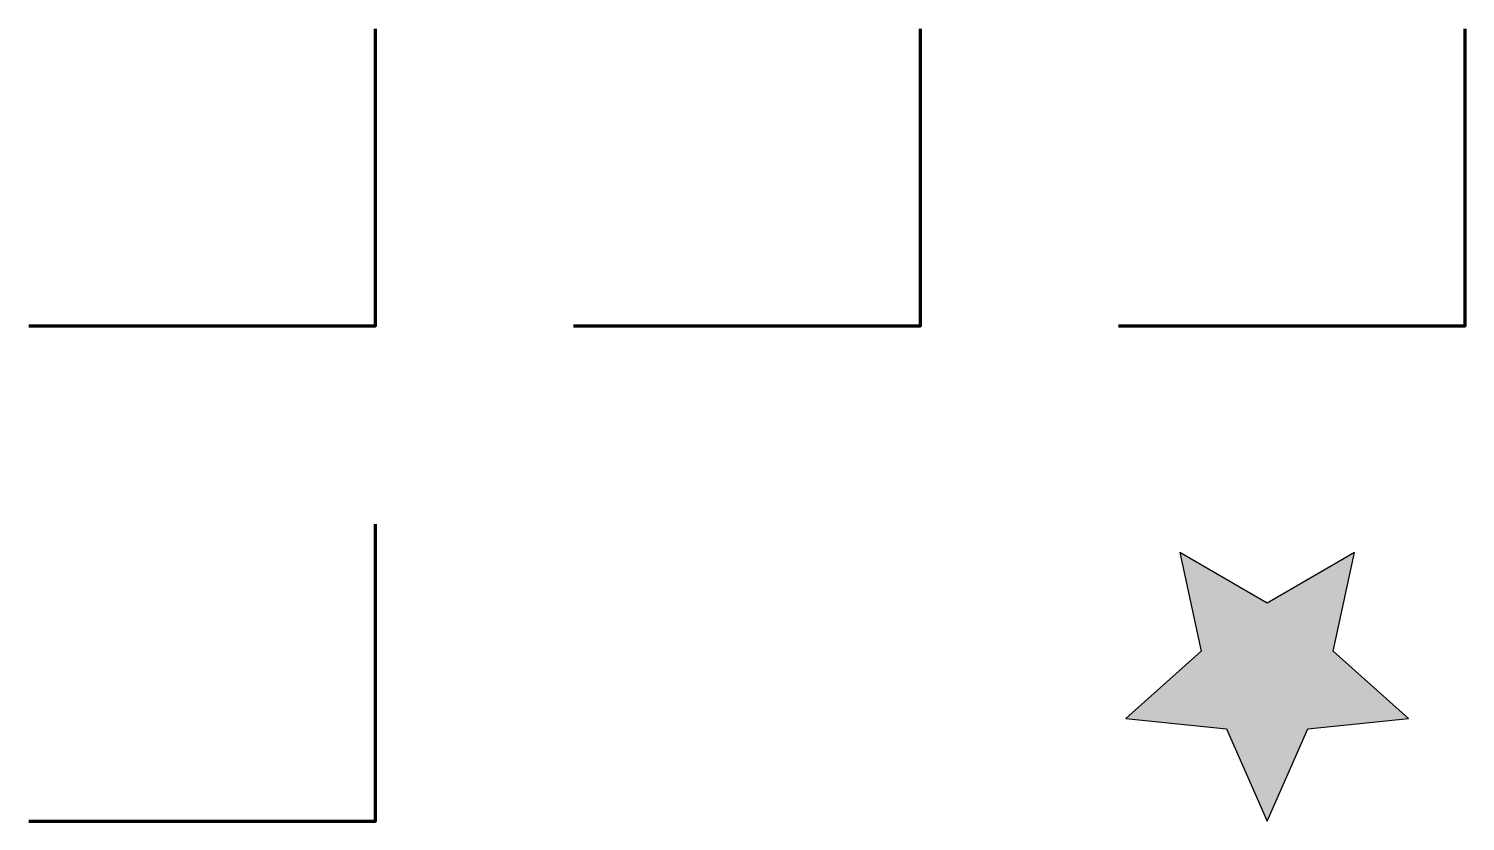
# Model space of a CAD drawing. Header units: millimetres. Extents: x 10 to 155, y 10 to 90.
import ezdxf

# ---------------------------------------------------------------- set-up
doc = ezdxf.new("R2010")
doc.units = ezdxf.units.MM
doc.layers.get('0').update_dxf_attribs({"linetype": 'CONTINUOUS'})

msp = doc.modelspace()

# ---------------------------------------------------------------- hatches: boundary and pattern name
at = {"lineweight": 0, "true_color": 0xffcc66}
msp.add_hatch(color=7, dxfattribs=at).paths.add_polyline_path([(135, 10), (139.11, 19.34), (149.27, 20.36), (141.66, 27.16), (143.82, 37.14), (135, 32), (126.18, 37.14), (128.34, 27.16), (120.73, 20.36), (130.89, 19.34)])

# ---------------------------------------------------------------- linework, layer by layer
at = {"color": 7, "lineweight": 100, "true_color": 0x006633}
for points in [[(10, 60), (45, 60), (45, 90)], [(65, 60), (100, 60), (100, 90)], [(120, 60), (155, 60), (155, 90)]]:
    msp.add_lwpolyline(points, dxfattribs=at)
at = {"color": 7, "lineweight": 100, "true_color": 0x003366}
msp.add_lwpolyline([(10, 10), (45, 10), (45, 40)], dxfattribs=at)
at = {"color": 7, "lineweight": 25, "true_color": 0x663300}
msp.add_lwpolyline([(135, 10), (139.11, 19.34), (149.27, 20.36), (141.66, 27.16), (143.82, 37.14), (135, 32), (126.18, 37.14), (128.34, 27.16), (120.73, 20.36), (130.89, 19.34)], close=True, dxfattribs=at)

doc.saveas('drawing.dxf')
